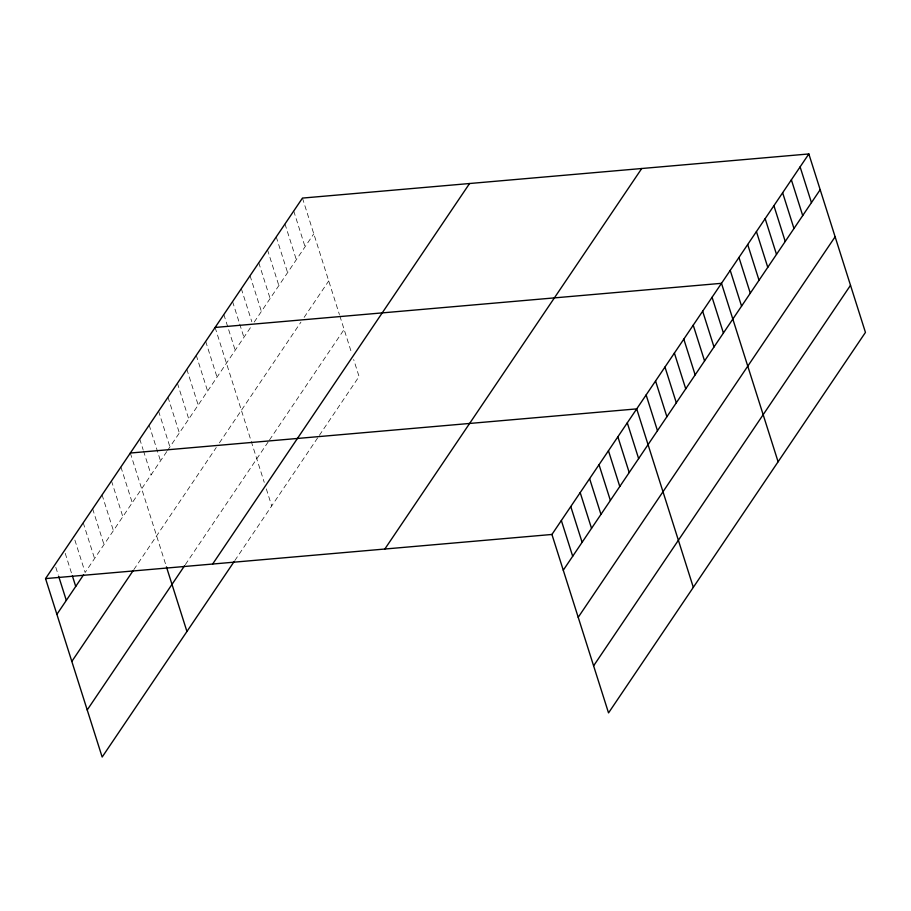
<?xml version="1.0" encoding="UTF-8"?>
<svg xmlns="http://www.w3.org/2000/svg" width="911" height="911" viewBox="0 0 911 911"><rect width="100%" height="100%" fill="white"/><g stroke="black" fill="none" stroke-linecap="round" stroke-linejoin="round"><path stroke-width="0.68" stroke-dasharray="4.55 3.42" d="M166.793 451.571L85.144 572.484L73.814 536.738M167.578 450.41L251.857 325.569M254.237 322.038L313.794 233.831M133.849 569.591L216.271 447.506M219.414 442.86L300.949 322.095M304.126 317.381L328.734 280.93M185.343 564.626L268.688 441.175M269.485 440.002L344.13 329.452M234.822 560.561L318.565 436.528M319.362 435.344L359.071 376.539L353.673 359.538M302.463 198.086L339.427 314.625M339.849 315.969L351.6 352.99M293.729 211.022L305.06 246.767M284.984 223.958L296.326 259.703M276.249 236.894L287.591 272.64M267.515 249.83L278.857 285.576M258.781 262.767L270.123 298.523M250.047 275.703L261.389 311.46M241.313 288.65L251.812 321.742M232.578 301.587L239.297 322.767M239.718 324.088L243.92 337.332M223.844 314.523L235.186 350.268M215.11 327.459L264.247 482.363M266.319 488.911L271.717 505.912M205.692 341.409L217.034 377.154M196.275 355.358L207.606 391.115M186.846 369.319L198.188 405.065M177.429 383.269L188.771 419.014M168.011 397.219L179.353 432.964M158.594 411.168L169.924 446.914M149.165 425.118L160.507 460.875M139.747 439.079L143.107 449.67M143.528 450.991L151.089 474.825M130.33 453.029L166.018 565.515M120.912 466.979L132.254 502.724M111.495 480.928L122.826 516.674M102.066 494.878L113.408 530.635M92.649 508.839L103.991 544.584M83.231 522.789L94.573 558.534M65.228 553.341L71.946 574.522M55.81 567.291L58.327 575.24"/><path stroke-width="1.37" d="M234.036 561.723L102.157 757.052L45.55 578.599L302.463 198.086L808.843 153.948L865.45 332.401L608.537 712.914L551.929 534.461L808.843 153.948M56.892 614.344L83.584 574.807M71.832 661.432L133.063 570.753M87.217 709.954L184.557 565.788M212.65 564.034L469.564 183.521M384.829 549.026L641.731 168.512M563.271 570.206L820.185 189.693M578.212 617.305L835.114 236.792M593.608 665.827L850.51 285.314M215.11 327.459L721.489 283.321L778.096 461.775M130.33 453.029L636.709 408.891L693.317 587.344M45.55 578.599L551.929 534.461M800.109 166.884L811.45 202.629M791.374 179.82L802.705 215.565M782.64 192.756L793.971 228.513M773.906 205.692L785.236 241.449M765.16 218.64L776.502 254.385M756.426 231.576L767.768 267.322M747.692 244.512L759.034 280.258M738.958 257.449L750.3 293.194M730.223 270.385L741.565 306.13M712.072 297.271L723.414 333.016M702.654 311.22L713.996 346.977M693.225 325.181L704.567 360.927M683.808 339.131L695.15 374.876M674.391 353.081L685.732 388.826M664.973 367.031L676.315 402.776M655.556 380.98L666.886 416.737M646.127 394.941L657.469 430.687M627.292 422.841L638.634 458.586M617.874 436.79L629.216 472.547M608.457 450.751L619.787 486.497M599.028 464.701L610.37 500.446M589.611 478.651L600.953 514.396M580.193 492.6L591.535 528.346M570.776 506.55L582.106 542.307M561.347 520.511L572.689 556.257M166.44 566.87L186.937 631.482M72.368 575.843L75.727 586.433M58.748 576.561L66.309 600.395"/></g></svg>
